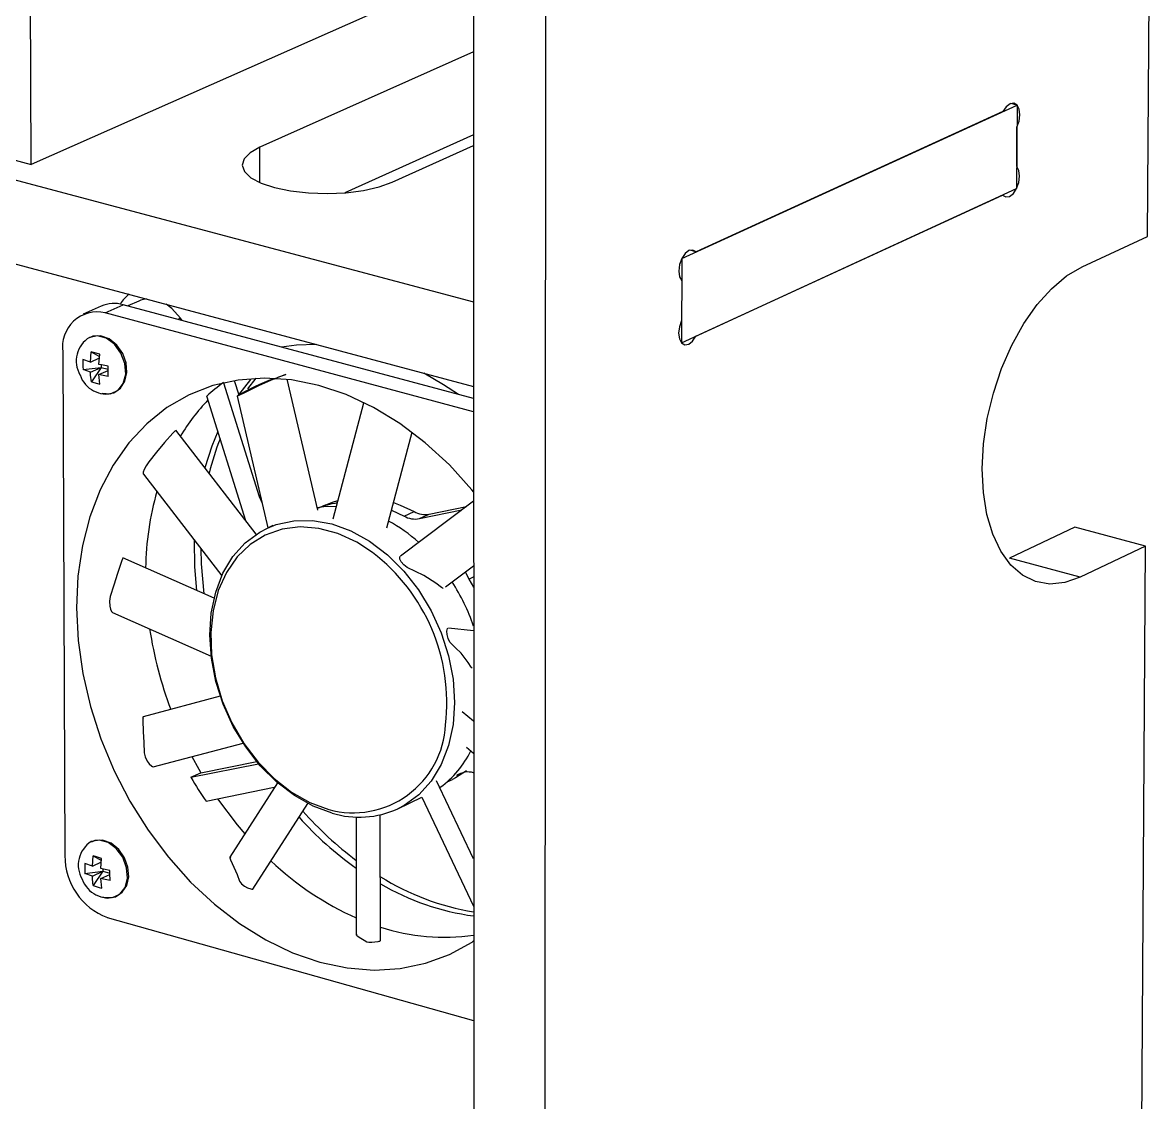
# Model space of a CAD drawing. Extents: x 0 to 254, y 0 to 197.
# Drawn here: x 181.53 to 199.23, y 101.48 to 118.43 of the extents above; entities that cross this region are included whole.
import ezdxf

# ---------------------------------------------------------------- set-up
doc = ezdxf.new("R2010")
doc.units = 0
doc.layers.get('0').update_dxf_attribs({"linetype": 'CONTINUOUS'})

msp = doc.modelspace()

# ---------------------------------------------------------------- linework, layer by layer
at = {"color": 7, "linetype": 'CONTINUOUS'}
for p, q in [((188.601, 181.918), (188.622, 75.425)), ((189.774, 180.267), (189.722, 75.077)), ((181.668, 116.204), (181.609, 129.483)), ((152.449, 123.666), (188.614, 114.049)), ((152.477, 122.393), (188.615, 112.721)), ((199.198, 115.078), (199.227, 119.793)), ((188.613, 119.283), (181.668, 116.204)), ((188.614, 117.976), (185.258, 116.479)), ((191.884, 114.73), (197.148, 117.138)), ((197.148, 117.138), (197.048, 117.164)), ((197.148, 117.138), (197.141, 115.829)), ((196.927, 117.037), (192.11, 114.833)), ((197.143, 116.176), (197.146, 116.791)), ((188.614, 116.671), (186.593, 115.763)), ((180.567, 116.497), (181.668, 116.204)), ((187.338, 115.93), (188.614, 116.504)), ((191.881, 113.406), (197.141, 115.829)), ((192.107, 113.51), (196.921, 115.727)), ((198.168, 114.6), (199.198, 115.078)), ((192.11, 114.833), (192.01, 114.86)), ((191.884, 114.73), (191.881, 113.406)), ((191.883, 114.379), (191.882, 113.757)), ((182.769, 113.983), (182.486, 113.856)), ((182.83, 113.878), (183.113, 114.005)), ((188.615, 112.531), (183.113, 114.005)), ((183.36, 114.063), (183.186, 113.985)), ((188.614, 114.049), (188.615, 112.721)), ((188.615, 112.326), (182.83, 113.878)), ((184.039, 113.757), (184.013, 113.793)), ((182.166, 113.262), (182.198, 105.357)), ((182.6, 113.105), (182.612, 113.266)), ((182.612, 113.266), (182.743, 113.193)), ((182.6, 113.105), (182.482, 113.146)), ((182.6, 113.105), (182.741, 113.169)), ((182.734, 113.069), (182.746, 113.23)), ((182.766, 113.061), (182.767, 113.021)), ((182.483, 112.987), (182.767, 113.021)), ((182.601, 112.946), (182.483, 112.987)), ((182.601, 112.946), (182.767, 113.021)), ((182.767, 113.021), (182.614, 112.796)), ((182.734, 112.91), (182.877, 112.974)), ((182.767, 113.021), (182.877, 112.991)), ((184.69, 112.78), (185.25, 110.997)), ((184.858, 112.813), (184.929, 112.588)), ((185.112, 112.829), (184.927, 112.592)), ((185.196, 112.854), (185.065, 112.687)), ((186.169, 110.778), (185.688, 112.834)), ((185.042, 110.61), (184.426, 112.572)), ((184.901, 112.567), (185.385, 110.502)), ((186.889, 112.458), (186.408, 110.641)), ((185.203, 110.402), (183.942, 112.034)), ((187.252, 110.504), (187.65, 112.003)), ((183.432, 111.344), (184.662, 109.75)), ((185.25, 110.997), (185.294, 110.89)), ((186.283, 110.86), (186.2, 110.822)), ((187.326, 110.781), (187.525, 110.688)), ((188.615, 110.922), (187.466, 110.058)), ((187.764, 110.647), (188.432, 110.785)), ((187.919, 110.719), (188.505, 110.84)), ((187.525, 110.688), (187.68, 110.76)), ((187.764, 110.647), (187.919, 110.719)), ((185.463, 110.538), (185.379, 110.499)), ((198.057, 110.513), (197.029, 110.026)), ((199.167, 110.217), (198.057, 110.513)), ((199.167, 110.217), (198.14, 109.728)), ((199.109, 100.993), (199.167, 110.217)), ((184.54, 109.396), (183.11, 110.031)), ((188.176, 109.576), (188.615, 109.906)), ((198.14, 109.728), (197.029, 110.026)), ((188.541, 109.696), (188.615, 109.569)), ((182.944, 109.176), (184.495, 108.487)), ((188.615, 108.888), (188.223, 108.928)), ((184.639, 107.859), (183.426, 107.536)), ((188.616, 107.465), (188.434, 107.612)), ((183.586, 106.751), (184.997, 107.124)), ((188.503, 107.059), (188.616, 106.967)), ((184.177, 106.586), (185.24, 106.8)), ((184.333, 106.659), (185.21, 106.836)), ((184.177, 106.586), (184.333, 106.659)), ((188.616, 105.305), (188.033, 106.533)), ((188.201, 106.515), (188.284, 106.554)), ((185.485, 106.424), (184.415, 106.209)), ((185.535, 106.502), (184.789, 105.333)), ((185.152, 104.831), (186.012, 106.176)), ((187.426, 106.092), (187.805, 106.272)), ((187.805, 106.272), (188.616, 104.564)), ((187.153, 104.018), (187.151, 105.997)), ((186.772, 105.963), (186.774, 104.111)), ((182.631, 105.191), (182.643, 105.351)), ((182.643, 105.351), (182.773, 105.281)), ((182.764, 105.154), (182.776, 105.314)), ((182.631, 105.191), (182.513, 105.233)), ((182.514, 105.076), (182.796, 105.111)), ((182.631, 105.191), (182.771, 105.257)), ((182.631, 105.034), (182.796, 105.111)), ((182.796, 105.111), (182.644, 104.886)), ((182.796, 105.146), (182.796, 105.111)), ((182.796, 105.111), (182.906, 105.08)), ((182.631, 105.034), (182.514, 105.076)), ((182.764, 104.996), (182.906, 105.063)), ((182.865, 104.384), (188.616, 102.77))]:
    msp.add_line(p, q, dxfattribs=at)
at = {"color": 8, "linetype": 'CONTINUOUS'}
for p, q in [((185.259, 115.922), (185.258, 116.479)), ((184.013, 113.793), (183.972, 113.775)), ((185.25, 110.997), (185.267, 111.005)), ((188.541, 109.696), (188.615, 109.731)), ((188.35, 106.614), (188.45, 106.661))]:
    msp.add_line(p, q, dxfattribs=at)
at = {"color": 7, "linetype": 'CONTINUOUS'}
for points in [[(197.146, 116.791), (197.18, 116.886), (197.192, 116.985), (197.181, 117.074), (197.148, 117.138), (197.097, 117.168), (197.038, 117.16), (196.978, 117.114), (196.927, 117.037)], [(185.258, 116.479), (185.105, 116.392), (185.011, 116.295), (184.982, 116.194), (185.018, 116.094), (185.119, 115.999), (185.279, 115.914), (185.491, 115.843), (185.743, 115.791), (186.022, 115.76), (186.316, 115.751), (186.609, 115.764), (186.886, 115.8), (187.133, 115.856), (187.338, 115.93)], [(196.921, 115.727), (196.971, 115.697), (197.03, 115.706), (197.09, 115.752), (197.141, 115.829), (197.175, 115.924), (197.187, 116.023), (197.176, 116.112), (197.143, 116.176)], [(192.11, 114.833), (192.058, 114.864), (191.997, 114.855), (191.936, 114.808), (191.884, 114.73), (191.849, 114.634), (191.837, 114.533), (191.849, 114.443), (191.883, 114.379)], [(198.14, 109.728), (197.898, 109.642), (197.663, 109.619), (197.439, 109.658), (197.233, 109.759), (197.049, 109.919), (196.892, 110.135), (196.766, 110.401), (196.674, 110.711), (196.619, 111.056), (196.601, 111.429), (196.622, 111.821), (196.681, 112.221), (196.777, 112.619), (196.906, 113.006), (197.066, 113.372), (197.253, 113.708), (197.462, 114.006), (197.688, 114.257), (197.925, 114.457), (198.168, 114.6)], [(183.48, 114.095), (183.393, 114.076), (183.36, 114.063)], [(184.013, 113.793), (183.878, 113.947), (183.79, 114.012)], [(191.882, 113.757), (191.847, 113.66), (191.835, 113.56), (191.847, 113.47), (191.881, 113.406), (191.933, 113.376), (191.994, 113.385), (192.055, 113.432), (192.107, 113.51)], [(182.76, 112.611), (182.837, 112.599), (182.967, 112.622), (183.072, 112.694), (183.141, 112.803), (183.172, 112.939), (183.161, 113.091), (183.107, 113.241), (183.016, 113.372), (182.896, 113.468), (182.759, 113.515), (182.636, 113.509), (182.587, 113.485)], [(182.782, 112.614), (182.917, 112.607), (183.034, 112.662), (183.116, 112.77), (183.154, 112.917), (183.14, 113.084), (183.078, 113.247), (182.976, 113.384), (182.848, 113.478), (182.71, 113.515), (182.588, 113.493)], [(182.746, 113.23), (182.648, 113.257), (182.612, 113.266)], [(186.145, 113.381), (185.834, 113.369), (185.602, 113.338)], [(182.482, 113.146), (182.48, 113.031), (182.483, 112.987)], [(182.877, 113.039), (182.774, 113.059), (182.734, 113.069)], [(182.614, 112.796), (182.603, 112.9), (182.601, 112.946)], [(182.877, 112.88), (182.775, 112.9), (182.734, 112.91)], [(182.747, 112.76), (182.736, 112.864), (182.734, 112.91)], [(182.877, 112.88), (182.877, 112.994), (182.877, 113.039)], [(185.488, 112.841), (185.558, 112.874), (185.621, 112.896), (185.652, 112.906), (185.667, 112.91), (185.668, 112.911), (185.669, 112.911), (185.669, 112.911), (185.669, 112.911), (185.669, 112.911), (185.669, 112.911), (185.668, 112.91), (185.666, 112.909), (185.654, 112.905), (185.608, 112.888), (185.426, 112.816), (185.247, 112.737), (185.071, 112.648), (185.007, 112.616), (184.95, 112.588), (184.919, 112.574), (184.902, 112.569), (184.901, 112.57), (184.901, 112.571), (184.903, 112.572)], [(188.379, 112.594), (188.145, 112.75), (187.832, 112.93)], [(188.615, 111.067), (188.589, 111.098), (188.236, 111.489), (187.857, 111.838), (187.457, 112.141), (187.042, 112.394), (186.617, 112.594), (186.186, 112.738), (185.756, 112.825), (185.333, 112.853), (184.92, 112.823), (184.524, 112.735), (184.15, 112.59), (183.801, 112.39), (183.484, 112.137), (183.2, 111.835), (182.955, 111.488), (182.75, 111.101), (182.589, 110.677), (182.473, 110.223), (182.404, 109.743), (182.382, 109.245), (182.408, 108.734), (182.481, 108.217), (182.6, 107.699), (182.765, 107.188), (182.972, 106.69), (183.22, 106.21), (183.505, 105.755), (183.824, 105.331), (184.172, 104.942), (184.546, 104.594), (184.941, 104.29), (185.352, 104.036), (185.774, 103.833), (186.201, 103.685), (186.629, 103.593), (187.052, 103.559), (187.465, 103.583), (187.862, 103.666), (188.239, 103.805), (188.591, 104), (188.616, 104.017)], [(182.614, 112.796), (182.709, 112.768), (182.747, 112.76)], [(183.935, 112.028), (183.931, 112.023), (183.896, 111.988), (183.765, 111.841), (183.639, 111.691), (183.516, 111.537), (183.475, 111.476), (183.444, 111.416), (183.43, 111.378), (183.429, 111.351), (183.431, 111.346), (183.433, 111.344), (183.436, 111.345)], [(184.6, 112.016), (184.506, 111.787), (184.396, 111.447)], [(184.6, 112.016), (184.506, 111.787), (184.396, 111.447)], [(186.461, 110.839), (186.262, 110.83), (186.16, 110.815)], [(186.283, 110.86), (186.402, 110.908), (186.486, 110.934)], [(187.357, 110.898), (187.463, 110.86), (187.68, 110.76)], [(186.395, 106.024), (186.095, 106.135), (185.802, 106.299), (185.524, 106.512), (185.267, 106.768), (185.039, 107.062), (184.843, 107.386), (184.685, 107.732), (184.57, 108.091), (184.499, 108.456), (184.474, 108.817), (184.497, 109.165), (184.566, 109.492), (184.68, 109.789), (184.836, 110.05), (185.031, 110.268), (185.259, 110.437), (185.379, 110.499)], [(184.23, 110.31), (184.234, 109.89), (184.265, 109.518)], [(184.23, 110.31), (184.234, 109.89), (184.265, 109.518)], [(184.331, 110.179), (184.338, 109.938), (184.38, 109.467)], [(188.139, 109.55), (188.133, 109.553), (188.111, 109.568), (188.021, 109.632), (187.832, 109.754), (187.703, 109.816), (187.571, 109.882), (187.52, 109.923), (187.479, 109.971), (187.46, 110.012), (187.457, 110.031), (187.458, 110.049), (187.461, 110.054)], [(183.105, 110.023), (183.102, 110.017), (183.085, 109.972), (183.024, 109.787), (182.968, 109.603), (182.912, 109.422), (182.901, 109.349), (182.902, 109.275), (182.913, 109.225), (182.932, 109.187), (182.939, 109.18), (182.944, 109.176), (182.947, 109.176)], [(188.486, 109.809), (188.488, 109.805), (188.541, 109.696)], [(188.592, 108.299), (188.579, 108.315), (188.53, 108.388), (188.418, 108.534), (188.333, 108.618), (188.245, 108.71), (188.216, 108.765), (188.199, 108.828), (188.197, 108.879), (188.201, 108.901), (188.208, 108.922), (188.213, 108.928)], [(183.433, 107.516), (183.429, 107.533), (183.428, 107.534), (183.427, 107.536), (183.427, 107.536), (183.426, 107.536), (183.426, 107.537), (183.426, 107.536), (183.425, 107.536), (183.425, 107.534), (183.423, 107.524), (183.423, 107.48), (183.43, 107.305), (183.438, 107.135), (183.444, 106.972), (183.459, 106.907), (183.49, 106.841), (183.523, 106.797), (183.562, 106.762), (183.574, 106.755), (183.581, 106.752), (183.585, 106.751)], [(184.193, 106.912), (184.3, 106.716), (184.333, 106.659)], [(188.505, 106.687), (188.331, 106.578), (188.284, 106.554)], [(184.596, 106.246), (184.903, 105.839), (185.022, 105.698)], [(182.812, 104.706), (182.946, 104.698), (183.063, 104.751), (183.145, 104.857), (183.181, 105.002), (183.168, 105.167), (183.107, 105.33), (183.005, 105.467), (182.877, 105.561), (182.74, 105.599), (182.613, 105.576), (182.61, 105.575)], [(182.789, 104.703), (182.865, 104.691), (182.995, 104.712), (183.1, 104.783), (183.169, 104.89), (183.2, 105.024), (183.188, 105.175), (183.135, 105.324), (183.045, 105.454), (182.926, 105.551), (182.789, 105.6), (182.668, 105.595), (182.614, 105.569)], [(182.776, 105.314), (182.678, 105.341), (182.643, 105.351)], [(184.803, 105.32), (184.794, 105.331), (184.793, 105.332), (184.792, 105.333), (184.791, 105.333), (184.79, 105.333), (184.79, 105.333), (184.79, 105.333), (184.789, 105.333), (184.789, 105.332), (184.79, 105.324), (184.8, 105.293), (184.852, 105.173), (184.901, 105.06), (184.942, 104.955), (184.973, 104.915), (185.021, 104.876), (185.067, 104.852), (185.12, 104.834), (185.135, 104.83), (185.144, 104.829), (185.149, 104.829)], [(182.513, 105.233), (182.511, 105.119), (182.514, 105.076)], [(182.906, 105.123), (182.804, 105.144), (182.764, 105.154)], [(182.907, 104.966), (182.906, 105.078), (182.906, 105.123)], [(182.644, 104.886), (182.633, 104.988), (182.631, 105.034)], [(182.907, 104.966), (182.805, 104.986), (182.764, 104.996)], [(182.777, 104.848), (182.766, 104.951), (182.764, 104.996)], [(182.644, 104.886), (182.739, 104.857), (182.777, 104.848)], [(186.785, 104.11), (186.78, 104.112), (186.779, 104.112), (186.777, 104.112), (186.776, 104.112), (186.776, 104.112), (186.776, 104.112), (186.775, 104.112), (186.775, 104.112), (186.774, 104.111), (186.776, 104.108), (186.789, 104.097), (186.847, 104.059), (186.899, 104.029), (186.939, 104.004), (186.969, 103.999), (187.018, 103.999), (187.065, 104.003), (187.119, 104.01), (187.135, 104.012), (187.144, 104.014), (187.15, 104.015)]]:
    msp.add_lwpolyline(points, dxfattribs=at)
at = {"color": 8, "linetype": 'CONTINUOUS'}
for points in [[(185.379, 110.499), (185.516, 110.554), (185.794, 110.614), (186.087, 110.618), (186.388, 110.565), (186.689, 110.455), (186.983, 110.292), (187.263, 110.079), (187.521, 109.822), (187.752, 109.527), (187.949, 109.202), (188.107, 108.854), (188.223, 108.492), (188.294, 108.125), (188.318, 107.763), (188.294, 107.413), (188.224, 107.086), (188.108, 106.788), (187.95, 106.528), (187.754, 106.311), (187.524, 106.144), (187.426, 106.092)], [(187.029, 110.114), (186.781, 110.276), (186.485, 110.413), (186.186, 110.494), (185.892, 110.518), (185.609, 110.483), (185.345, 110.39), (185.108, 110.243), (184.902, 110.045), (184.734, 109.801), (184.607, 109.517), (184.525, 109.202), (184.49, 108.862), (184.503, 108.507), (184.564, 108.146), (184.67, 107.789), (184.819, 107.443), (185.008, 107.119), (185.231, 106.824), (185.482, 106.567), (185.756, 106.353), (186.046, 106.189), (186.343, 106.079), (186.343, 106.079)]]:
    msp.add_lwpolyline(points, dxfattribs=at)
at = {"color": 7, "linetype": 'CONTINUOUS'}
for centre, radius, start, end in [((183.52, 113.749), 0.524, 126.7848, 149.1776), ((182.97, 113.518), 0.507, 73.7391, 113.4279), ((182.708, 113.344), 0.548, 77.0638, 188.5872), ((182.812, 113.12), 0.435, 121.0771, 210.0228), ((182.846, 113.037), 0.431, 198.1567, 287.7968), ((186.279, 110.534), 2.755, 125.2572, 132.29), ((186.608, 109.687), 3.351, 109.7213, 120.5862), ((186.703, 110.351), 3.124, 136.2818, 149.3933), ((188.473, 110.391), 4.124, 158.5052, 166.4341), ((188.15, 109.796), 4.685, 164.1986, 179.0682), ((186.68, 109.583), 1.326, 98.8875, 112.959), ((186.085, 108.416), 2.498, 48.0761, 61.4037), ((187.701, 110.998), 0.357, 240.2715, 280.0772), ((187.857, 111.07), 0.357, 240.2811, 280.0826), ((185.23, 107.758), 2.965, 353.2868, 52.6401), ((185.523, 107.892), 3.271, 19.028, 32.5983), ((189.74, 109.868), 6.283, 188.716, 200.6552), ((187.21, 107.654), 1.509, 305.812, 334.4506), ((189.704, 109.811), 6.399, 210.2627, 214.2549), ((188.527, 106.362), 0.308, 73.2742, 125.0555), ((190.095, 109.716), 5.54, 221.3366, 233.1516), ((186.82, 107.424), 1.464, 253.1126, 294.464), ((189.959, 109.631), 5.491, 221.9365, 234.5329), ((182.842, 105.21), 0.433, 122.0919, 210.914), ((183.228, 105.348), 1.03, 179.4971, 249.385), ((188.746, 108.784), 4.827, 226.6733, 245.8851), ((182.877, 105.126), 0.429, 198.8669, 288.5352), ((189.264, 108.403), 3.983, 237.9838, 260.6396), ((189.14, 108.294), 3.919, 239.5337, 262.3229), ((188.148, 107.232), 3.157, 251.6304, 278.5229)]:
    msp.add_arc(centre, radius, start, end, dxfattribs=at)
at = {"color": 8, "linetype": 'CONTINUOUS'}
msp.add_arc((186.722, 107.483), 1.455, 254.8993, 357.1645, dxfattribs=at)

doc.saveas('drawing.dxf')
